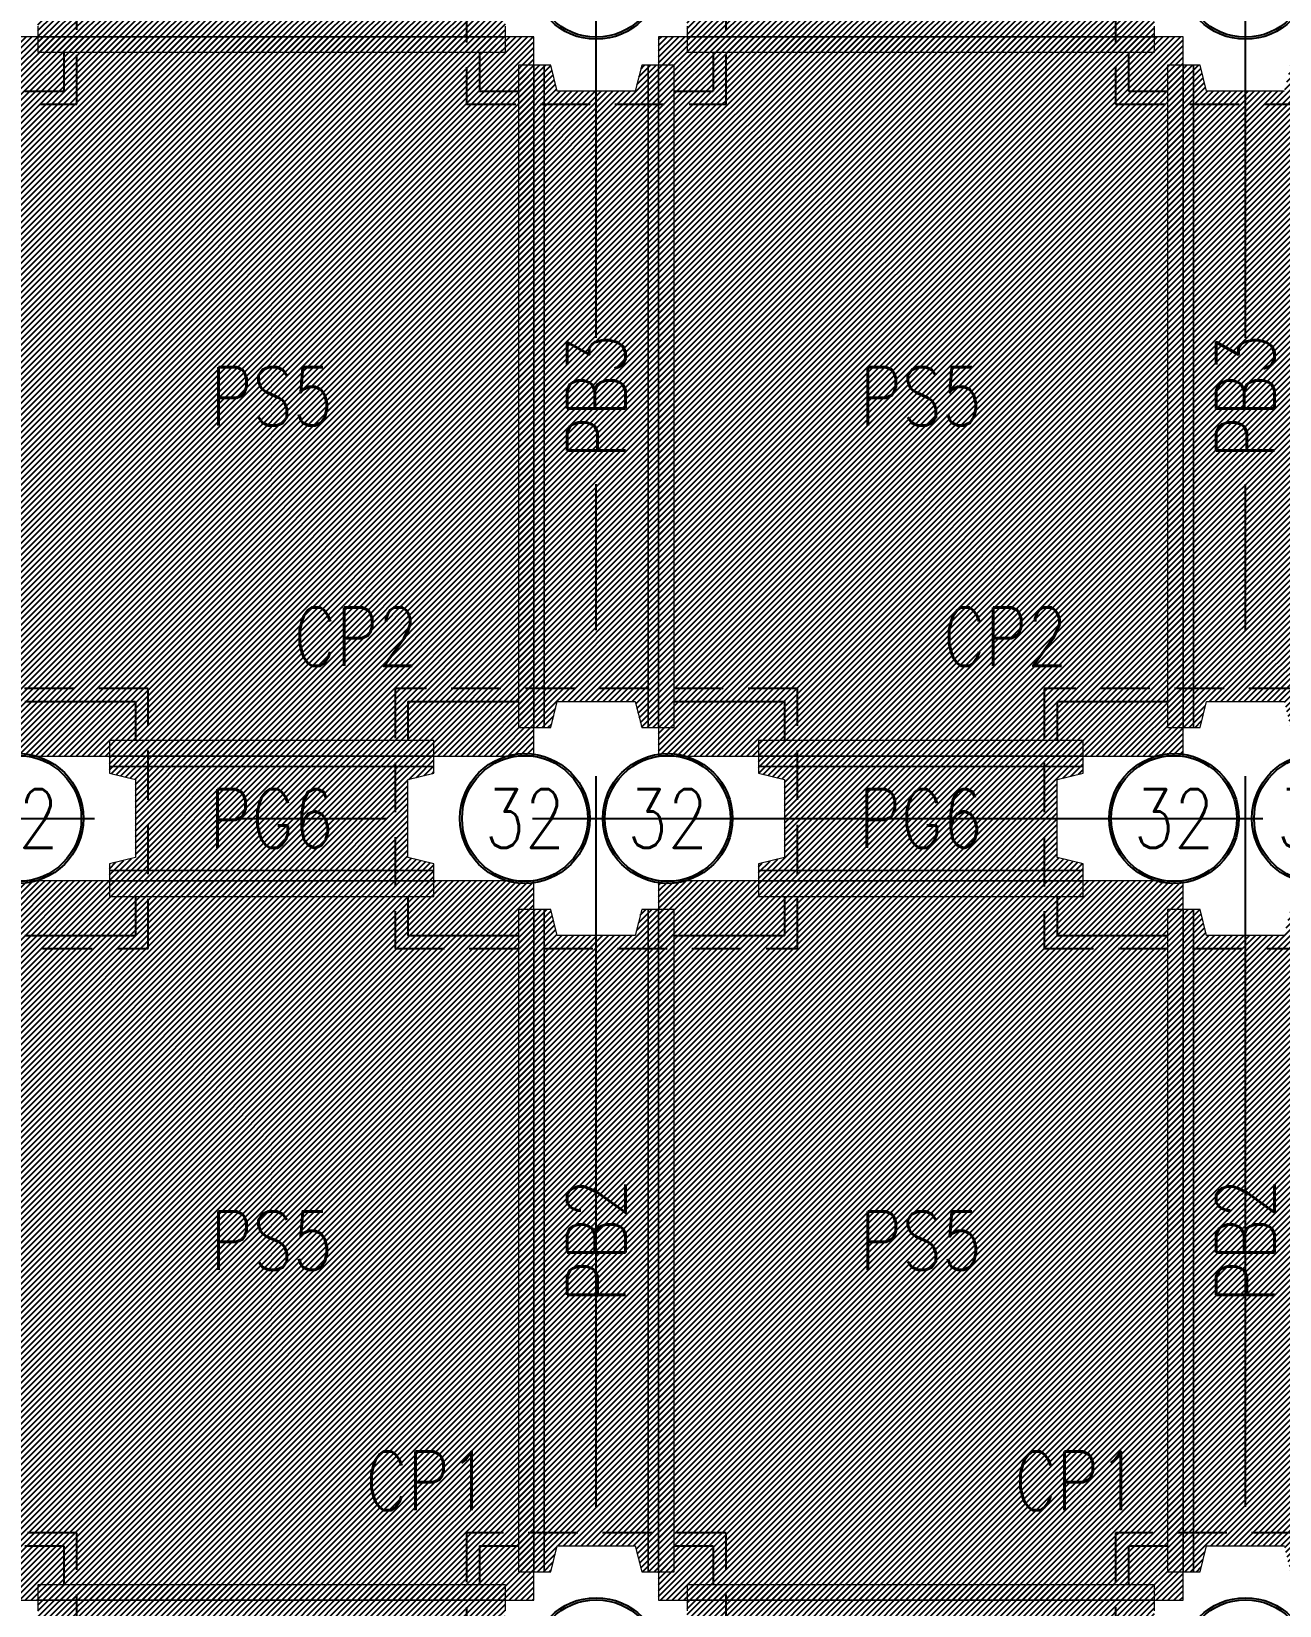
# Model space of a CAD drawing. Extents: x -4754 to 9942, y -22015 to 3942.
# Drawn here: x 2156 to 3117, y -19141 to -17929 of the extents above; entities that cross this region are included whole.
import ezdxf
from ezdxf.enums import TextEntityAlignment as Align

# ---------------------------------------------------------------- set-up
doc = ezdxf.new("R2010")
doc.units = 0
doc.header["$LTSCALE"] = 3
doc.linetypes.add('CENTER', pattern=[2, 1.25, -0.25, 0.25, -0.25])
doc.linetypes.add('DASHED', pattern=[19.05, 12.7, -6.35])
doc.layers.get('0').update_dxf_attribs({"linetype": 'CONTINUOUS'})
doc.layers.add('HB_0', color=7, linetype='CONTINUOUS', transparency=0.5)
doc.layers.add('預鑄版_HATCH', color=253, linetype='CONTINUOUS', transparency=0.1)
for name, color, linetype in [('基椿', 1, 'CONTINUOUS'), ('場鑄梁', 4, 'CONTINUOUS'), ('場鑄梁_虛線', 4, 'CONTINUOUS'), ('底圖', 7, 'CONTINUOUS'), ('預鑄梁', 7, 'CONTINUOUS'), ('預鑄梁_HATCH', 253, 'CONTINUOUS'), ('預鑄梁_TXT', 2, 'CONTINUOUS'), ('預鑄梁_外緣', 7, 'CONTINUOUS'), ('預鑄樁帽', 6, 'CONTINUOUS'), ('預鑄樁帽_TXT', 2, 'CONTINUOUS'), ('預鑄版', 7, 'CONTINUOUS'), ('預鑄版_TXT', 2, 'CONTINUOUS')]:
    doc.layers.add(name, color=color, linetype=linetype)
doc.styles.get("Standard").update_dxf_attribs({"font": 'ROMANS.shx', "width": 0.8, "bigfont": 'chineset.shx'})

# ---------------------------------------------------------------- blocks, each defined once
blk = doc.blocks.new('pile')
at = {"layer": 'HB_0', "linetype": 'Continuous'}
for radius in [50, 48.4]:
    blk.add_circle((0, 0), radius, dxfattribs=at)
at = {"color": 2, "width": 0.8}
blk.add_attdef('A', text='', height=45, dxfattribs=at).set_placement((0, 0), align=Align.MIDDLE_CENTER)

msp = doc.modelspace()

# ---------------------------------------------------------------- hatches: boundary and pattern name
at = {"layer": '預鑄梁_HATCH', "linetype": 'Continuous'}
h = msp.add_hatch(dxfattribs=at)
h.set_pattern_fill('ANSI31', color=256, style=0)
h.paths.add_polyline_path([(2160.844, -17944.682), (2520.844, -17944.682), (2520.844, -17944.682), (2520.844, -17932.682), (2520.844, -17924.682), (2520.844, -17919.682), (2500.844, -17914.682), (2500.844, -17854.682), (2520.844, -17849.682), (2520.844, -17844.682), (2520.844, -17836.682), (2520.844, -17824.682), (2520.844, -17824.682), (2160.844, -17824.682), (2160.844, -17824.682), (2160.844, -17836.682), (2160.844, -17844.682), (2160.844, -17849.682), (2180.844, -17854.682), (2180.844, -17914.682), (2160.844, -17919.682), (2160.844, -17924.682), (2160.844, -17932.682)], flags=17)
h = msp.add_hatch(dxfattribs=at)
h.set_pattern_fill('ANSI31', color=256, style=0)
h.paths.add_polyline_path([(2660.844, -17944.682), (3020.844, -17944.682), (3020.844, -17944.682), (3020.844, -17932.682), (3020.844, -17924.682), (3020.844, -17919.682), (3000.844, -17914.682), (3000.844, -17854.682), (3020.844, -17849.682), (3020.844, -17844.682), (3020.844, -17836.682), (3020.844, -17824.682), (3020.844, -17824.682), (2660.844, -17824.682), (2660.844, -17824.682), (2660.844, -17836.682), (2660.844, -17844.682), (2660.844, -17849.682), (2680.844, -17854.682), (2680.844, -17914.682), (2660.844, -17919.682), (2660.844, -17924.682), (2660.844, -17932.682)], flags=17)
h = msp.add_hatch(dxfattribs=at)
h.set_pattern_fill('ANSI31', color=256, style=0)
h.paths.add_polyline_path([(2530.844, -18464.682), (2542.844, -18464.682), (2550.844, -18464.682), (2555.844, -18464.682), (2560.844, -18444.682), (2620.844, -18444.682), (2625.844, -18464.682), (2630.844, -18464.682), (2638.844, -18464.682), (2650.844, -18464.682), (2650.844, -18464.682), (2650.844, -17954.682), (2650.844, -17954.682), (2638.844, -17954.682), (2630.844, -17954.682), (2625.844, -17954.682), (2620.844, -17974.682), (2560.844, -17974.682), (2555.844, -17954.682), (2550.844, -17954.682), (2542.844, -17954.682), (2530.844, -17954.682), (2530.844, -17954.682)], flags=17)
h = msp.add_hatch(dxfattribs=at)
h.set_pattern_fill('ANSI31', color=256, style=0)
h.paths.add_polyline_path([(3030.844, -18464.682), (3042.844, -18464.682), (3050.844, -18464.682), (3055.844, -18464.682), (3060.844, -18444.682), (3120.844, -18444.682), (3125.844, -18464.682), (3130.844, -18464.682), (3138.844, -18464.682), (3150.844, -18464.682), (3150.844, -18464.682), (3150.844, -17954.682), (3150.844, -17954.682), (3138.844, -17954.682), (3130.844, -17954.682), (3125.844, -17954.682), (3120.844, -17974.682), (3060.844, -17974.682), (3055.844, -17954.682), (3050.844, -17954.682), (3042.844, -17954.682), (3030.844, -17954.682), (3030.844, -17954.682)], flags=17)
h = msp.add_hatch(dxfattribs=at)
h.set_pattern_fill('ANSI31', color=256, style=0)
h.paths.add_polyline_path([(2215.844, -18594.682), (2465.844, -18594.682), (2465.844, -18594.682), (2465.844, -18582.682), (2465.844, -18574.682), (2465.844, -18569.682), (2445.844, -18564.682), (2445.844, -18504.682), (2465.844, -18499.682), (2465.844, -18494.682), (2465.844, -18486.682), (2465.844, -18474.682), (2465.844, -18474.682), (2215.844, -18474.682), (2215.844, -18474.682), (2215.844, -18486.682), (2215.844, -18494.682), (2215.844, -18499.682), (2235.844, -18504.682), (2235.844, -18564.682), (2215.844, -18569.682), (2215.844, -18574.682), (2215.844, -18582.682)], flags=17)
h = msp.add_hatch(dxfattribs=at)
h.set_pattern_fill('ANSI31', color=256, style=0)
h.paths.add_polyline_path([(2715.844, -18594.682), (2965.844, -18594.682), (2965.844, -18594.682), (2965.844, -18582.682), (2965.844, -18574.682), (2965.844, -18569.682), (2945.844, -18564.682), (2945.844, -18504.682), (2965.844, -18499.682), (2965.844, -18494.682), (2965.844, -18486.682), (2965.844, -18474.682), (2965.844, -18474.682), (2715.844, -18474.682), (2715.844, -18474.682), (2715.844, -18486.682), (2715.844, -18494.682), (2715.844, -18499.682), (2735.844, -18504.682), (2735.844, -18564.682), (2715.844, -18569.682), (2715.844, -18574.682), (2715.844, -18582.682)], flags=17)
h = msp.add_hatch(dxfattribs=at)
h.set_pattern_fill('ANSI31', color=256, style=0)
h.paths.add_polyline_path([(2530.844, -19114.682), (2542.844, -19114.682), (2550.844, -19114.682), (2555.844, -19114.682), (2560.844, -19094.682), (2620.844, -19094.682), (2625.844, -19114.682), (2630.844, -19114.682), (2638.844, -19114.682), (2650.844, -19114.682), (2650.844, -19114.682), (2650.844, -18604.682), (2650.844, -18604.682), (2638.844, -18604.682), (2630.844, -18604.682), (2625.844, -18604.682), (2620.844, -18624.682), (2560.844, -18624.682), (2555.844, -18604.682), (2550.844, -18604.682), (2542.844, -18604.682), (2530.844, -18604.682), (2530.844, -18604.682)], flags=17)
h = msp.add_hatch(dxfattribs=at)
h.set_pattern_fill('ANSI31', color=256, style=0)
h.paths.add_polyline_path([(3030.844, -19114.682), (3042.844, -19114.682), (3050.844, -19114.682), (3055.844, -19114.682), (3060.844, -19094.682), (3120.844, -19094.682), (3125.844, -19114.682), (3130.844, -19114.682), (3138.844, -19114.682), (3150.844, -19114.682), (3150.844, -19114.682), (3150.844, -18604.682), (3150.844, -18604.682), (3138.844, -18604.682), (3130.844, -18604.682), (3125.844, -18604.682), (3120.844, -18624.682), (3060.844, -18624.682), (3055.844, -18604.682), (3050.844, -18604.682), (3042.844, -18604.682), (3030.844, -18604.682), (3030.844, -18604.682)], flags=17)
h = msp.add_hatch(dxfattribs=at)
h.set_pattern_fill('ANSI31', color=256, style=0)
h.paths.add_polyline_path([(2160.844, -19244.682), (2520.844, -19244.682), (2520.844, -19244.682), (2520.844, -19232.682), (2520.844, -19224.682), (2520.844, -19219.682), (2500.844, -19214.682), (2500.844, -19154.682), (2520.844, -19149.682), (2520.844, -19144.682), (2520.844, -19136.682), (2520.844, -19124.682), (2520.844, -19124.682), (2160.844, -19124.682), (2160.844, -19124.682), (2160.844, -19136.682), (2160.844, -19144.682), (2160.844, -19149.682), (2180.844, -19154.682), (2180.844, -19214.682), (2160.844, -19219.682), (2160.844, -19224.682), (2160.844, -19232.682)], flags=17)
h = msp.add_hatch(dxfattribs=at)
h.set_pattern_fill('ANSI31', color=256, style=0)
h.paths.add_polyline_path([(2660.844, -19244.682), (3020.844, -19244.682), (3020.844, -19244.682), (3020.844, -19232.682), (3020.844, -19224.682), (3020.844, -19219.682), (3000.844, -19214.682), (3000.844, -19154.682), (3020.844, -19149.682), (3020.844, -19144.682), (3020.844, -19136.682), (3020.844, -19124.682), (3020.844, -19124.682), (2660.844, -19124.682), (2660.844, -19124.682), (2660.844, -19136.682), (2660.844, -19144.682), (2660.844, -19149.682), (2680.844, -19154.682), (2680.844, -19214.682), (2660.844, -19219.682), (2660.844, -19224.682), (2660.844, -19232.682)], flags=17)
at = {"layer": '預鑄版_HATCH', "linetype": 'Continuous'}
h = msp.add_hatch(dxfattribs=at)
h.set_pattern_fill('ANSI31', color=256, style=0)
h.paths.add_polyline_path([(2138.844, -18486.682), (2542.844, -18486.682), (2542.844, -17932.682), (2138.844, -17932.682)], flags=17)
h = msp.add_hatch(dxfattribs=at)
h.set_pattern_fill('ANSI31', color=256, style=0)
h.paths.add_polyline_path([(2638.844, -18486.682), (3042.844, -18486.682), (3042.844, -17932.682), (2638.844, -17932.682)], flags=17)
h = msp.add_hatch(dxfattribs=at)
h.set_pattern_fill('ANSI31', color=256, style=0)
h.paths.add_polyline_path([(2138.844, -19136.682), (2542.844, -19136.682), (2542.844, -18582.682), (2138.844, -18582.682)], flags=17)
h = msp.add_hatch(dxfattribs=at)
h.set_pattern_fill('ANSI31', color=256, style=0)
h.paths.add_polyline_path([(2638.844, -19136.682), (3042.844, -19136.682), (3042.844, -18582.682), (2638.844, -18582.682)], flags=17)

# ---------------------------------------------------------------- linework, layer by layer
at = {"layer": '場鑄梁', "color": 4, "linetype": 'Continuous'}
for points in [[(2180.844, -17944.682), (2180.844, -17974.682)], [(2500.844, -17944.682), (2500.844, -17974.682)], [(2680.844, -17944.682), (2680.844, -17974.682)], [(3000.844, -17944.682), (3000.844, -17974.682)], [(2150.844, -17974.682), (2180.844, -17974.682)], [(2500.844, -17974.682), (2530.844, -17974.682)], [(2650.844, -17974.682), (2680.844, -17974.682)], [(3000.844, -17974.682), (3030.844, -17974.682)], [(2150.844, -18444.682), (2235.844, -18444.682)], [(2235.844, -18444.682), (2235.844, -18474.682)], [(2445.844, -18444.682), (2445.844, -18474.682)], [(2445.844, -18444.682), (2530.844, -18444.682)], [(2650.844, -18444.682), (2735.844, -18444.682)], [(2735.844, -18444.682), (2735.844, -18474.682)], [(2945.844, -18444.682), (2945.844, -18474.682)], [(2945.844, -18444.682), (3030.844, -18444.682)], [(2235.844, -18594.682), (2235.844, -18624.682)], [(2445.844, -18594.682), (2445.844, -18624.682)], [(2735.844, -18594.682), (2735.844, -18624.682)], [(2945.844, -18594.682), (2945.844, -18624.682)], [(2150.844, -18624.682), (2235.844, -18624.682)], [(2445.844, -18624.682), (2530.844, -18624.682)], [(2650.844, -18624.682), (2735.844, -18624.682)], [(2945.844, -18624.682), (3030.844, -18624.682)], [(2150.844, -19094.682), (2180.844, -19094.682)], [(2180.844, -19094.682), (2180.844, -19124.682)], [(2500.844, -19094.682), (2500.844, -19124.682)], [(2500.844, -19094.682), (2530.844, -19094.682)], [(2650.844, -19094.682), (2680.844, -19094.682)], [(2680.844, -19094.682), (2680.844, -19124.682)], [(3000.844, -19094.682), (3000.844, -19124.682)], [(3000.844, -19094.682), (3030.844, -19094.682)]]:
    msp.add_lwpolyline(points, dxfattribs=at)
at = {"layer": '場鑄梁_虛線', "color": 4, "linetype": 'Continuous'}
for points in [[(2180.844, -17944.682), (2180.844, -17974.682)], [(2500.844, -17944.682), (2500.844, -17974.682)], [(2680.844, -17944.682), (2680.844, -17974.682)], [(3000.844, -17944.682), (3000.844, -17974.682)], [(2150.844, -17974.682), (2180.844, -17974.682)], [(2500.844, -17974.682), (2530.844, -17974.682)], [(2650.844, -17974.682), (2680.844, -17974.682)], [(3000.844, -17974.682), (3030.844, -17974.682)], [(2150.844, -18444.682), (2235.844, -18444.682)], [(2235.844, -18444.682), (2235.844, -18474.682)], [(2445.844, -18444.682), (2445.844, -18474.682)], [(2445.844, -18444.682), (2530.844, -18444.682)], [(2650.844, -18444.682), (2735.844, -18444.682)], [(2735.844, -18444.682), (2735.844, -18474.682)], [(2945.844, -18444.682), (2945.844, -18474.682)], [(2945.844, -18444.682), (3030.844, -18444.682)], [(2235.844, -18594.682), (2235.844, -18624.682)], [(2445.844, -18594.682), (2445.844, -18624.682)], [(2735.844, -18594.682), (2735.844, -18624.682)], [(2945.844, -18594.682), (2945.844, -18624.682)], [(2150.844, -18624.682), (2235.844, -18624.682)], [(2445.844, -18624.682), (2530.844, -18624.682)], [(2650.844, -18624.682), (2735.844, -18624.682)], [(2945.844, -18624.682), (3030.844, -18624.682)], [(2150.844, -19094.682), (2180.844, -19094.682)], [(2180.844, -19094.682), (2180.844, -19124.682)], [(2500.844, -19094.682), (2500.844, -19124.682)], [(2500.844, -19094.682), (2530.844, -19094.682)], [(2650.844, -19094.682), (2680.844, -19094.682)], [(2680.844, -19094.682), (2680.844, -19124.682)], [(3000.844, -19094.682), (3000.844, -19124.682)], [(3000.844, -19094.682), (3030.844, -19094.682)]]:
    msp.add_lwpolyline(points, dxfattribs=at)
at = {"layer": '底圖', "color": 252, "linetype": 'CENTER', "ltscale": 150}
for points in [[(2590.844, -19964.682), (2590.844, -16984.682)], [(3090.844, -19964.682), (3090.844, -16984.682)], [(-158.156, -18534.682), (4339.844, -18534.682)]]:
    msp.add_lwpolyline(points, dxfattribs=at)
at = {"layer": '預鑄梁', "lineweight": 5}
for p, q in [((2160.844, -17924.682, 94), (2160.844, -17932.682, 110)), ((2520.844, -17932.682, 110), (2520.844, -17924.682, 94)), ((2660.844, -17924.682, 94), (2660.844, -17932.682, 110)), ((3020.844, -17932.682, 110), (3020.844, -17924.682, 94)), ((2160.844, -17932.682, 110), (2180.844, -17932.682, 110)), ((2180.844, -17932.682, 110), (2160.844, -17932.682, 110)), ((2160.844, -17932.682, 110), (2160.844, -17944.682, 110)), ((2500.844, -17932.682, 110), (2180.844, -17932.682, 110)), ((2180.844, -17932.682, 110), (2500.844, -17932.682, 110)), ((2500.844, -17932.682, 110), (2520.844, -17932.682, 110)), ((2520.844, -17932.682, 110), (2500.844, -17932.682, 110)), ((2520.844, -17944.682, 110), (2520.844, -17932.682, 110)), ((2660.844, -17932.682, 110), (2680.844, -17932.682, 110)), ((2680.844, -17932.682, 110), (2660.844, -17932.682, 110)), ((2660.844, -17932.682, 110), (2660.844, -17944.682, 110)), ((3000.844, -17932.682, 110), (2680.844, -17932.682, 110)), ((2680.844, -17932.682, 110), (3000.844, -17932.682, 110)), ((3000.844, -17932.682, 110), (3020.844, -17932.682, 110)), ((3020.844, -17932.682, 110), (3000.844, -17932.682, 110)), ((3020.844, -17944.682, 110), (3020.844, -17932.682, 110)), ((2160.844, -17944.682, 110), (2180.844, -17944.682, 110)), ((2180.844, -17944.682, 110), (2500.844, -17944.682, 110)), ((2500.844, -17944.682, 110), (2520.844, -17944.682, 110)), ((2660.844, -17944.682, 110), (2680.844, -17944.682, 110)), ((2680.844, -17944.682, 110), (3000.844, -17944.682, 110)), ((3000.844, -17944.682, 110), (3020.844, -17944.682, 110)), ((2542.844, -17954.682, 110), (2530.844, -17954.682, 110)), ((2530.844, -17954.682, 110), (2530.844, -17974.682, 110)), ((2550.844, -17954.682, 94), (2542.844, -17954.682, 110)), ((2542.844, -17954.682, 110), (2542.844, -17974.682, 110)), ((2542.844, -17974.682, 110), (2542.844, -17954.682, 110)), ((2555.844, -17954.682, 94), (2550.844, -17954.682, 94)), ((2550.844, -17954.682, 94), (2550.844, -17974.682, 94)), ((2550.844, -17974.682, 94), (2550.844, -17954.682, 94)), ((2560.844, -17974.682, 94), (2555.844, -17954.682, 94)), ((2625.844, -17954.682, 94), (2620.844, -17974.682, 94)), ((2630.844, -17954.682, 94), (2625.844, -17954.682, 94)), ((2630.844, -17974.682, 94), (2630.844, -17954.682, 94)), ((2630.844, -17954.682, 94), (2630.844, -17974.682, 94)), ((2638.844, -17954.682, 110), (2630.844, -17954.682, 94)), ((2638.844, -17974.682, 110), (2638.844, -17954.682, 110)), ((2638.844, -17954.682, 110), (2638.844, -17974.682, 110)), ((2650.844, -17954.682, 110), (2638.844, -17954.682, 110)), ((2650.844, -17974.682, 110), (2650.844, -17954.682, 110)), ((3042.844, -17954.682, 110), (3030.844, -17954.682, 110)), ((3030.844, -17954.682, 110), (3030.844, -17974.682, 110)), ((3050.844, -17954.682, 94), (3042.844, -17954.682, 110)), ((3042.844, -17954.682, 110), (3042.844, -17974.682, 110)), ((3042.844, -17974.682, 110), (3042.844, -17954.682, 110)), ((3055.844, -17954.682, 94), (3050.844, -17954.682, 94)), ((3050.844, -17954.682, 94), (3050.844, -17974.682, 94)), ((3050.844, -17974.682, 94), (3050.844, -17954.682, 94)), ((3060.844, -17974.682, 94), (3055.844, -17954.682, 94)), ((2530.844, -17974.682, 110), (2530.844, -18444.682, 110)), ((2542.844, -17974.682, 110), (2542.844, -18444.682, 110)), ((2542.844, -18444.682, 110), (2542.844, -17974.682, 110)), ((2550.844, -18444.682, 94), (2550.844, -17974.682, 94)), ((2550.844, -17974.682, 94), (2550.844, -18444.682, 94)), ((2620.844, -17974.682, 94), (2560.844, -17974.682, 94)), ((2630.844, -17974.682, 94), (2630.844, -18444.682, 94)), ((2630.844, -18444.682, 94), (2630.844, -17974.682, 94)), ((2638.844, -17974.682, 110), (2638.844, -18444.682, 110)), ((2638.844, -18444.682, 110), (2638.844, -17974.682, 110)), ((2650.844, -18444.682, 110), (2650.844, -17974.682, 110)), ((3030.844, -17974.682, 110), (3030.844, -18444.682, 110)), ((3042.844, -17974.682, 110), (3042.844, -18444.682, 110)), ((3042.844, -18444.682, 110), (3042.844, -17974.682, 110)), ((3050.844, -18444.682, 94), (3050.844, -17974.682, 94)), ((3050.844, -17974.682, 94), (3050.844, -18444.682, 94)), ((3120.844, -17974.682, 94), (3060.844, -17974.682, 94)), ((2530.844, -18444.682, 110), (2530.844, -18464.682, 110)), ((2542.844, -18444.682, 110), (2542.844, -18464.682, 110)), ((2542.844, -18464.682, 110), (2542.844, -18444.682, 110)), ((2550.844, -18444.682, 94), (2550.844, -18464.682, 94)), ((2550.844, -18464.682, 94), (2550.844, -18444.682, 94)), ((2555.844, -18464.682, 94), (2560.844, -18444.682, 94)), ((2560.844, -18444.682, 94), (2620.844, -18444.682, 94)), ((2620.844, -18444.682, 94), (2625.844, -18464.682, 94)), ((2630.844, -18464.682, 94), (2630.844, -18444.682, 94)), ((2630.844, -18444.682, 94), (2630.844, -18464.682, 94)), ((2638.844, -18464.682, 110), (2638.844, -18444.682, 110)), ((2638.844, -18444.682, 110), (2638.844, -18464.682, 110)), ((2650.844, -18464.682, 110), (2650.844, -18444.682, 110)), ((3030.844, -18444.682, 110), (3030.844, -18464.682, 110)), ((3042.844, -18444.682, 110), (3042.844, -18464.682, 110)), ((3042.844, -18464.682, 110), (3042.844, -18444.682, 110)), ((3050.844, -18444.682, 94), (3050.844, -18464.682, 94)), ((3050.844, -18464.682, 94), (3050.844, -18444.682, 94)), ((3055.844, -18464.682, 94), (3060.844, -18444.682, 94)), ((3060.844, -18444.682, 94), (3120.844, -18444.682, 94)), ((2530.844, -18464.682, 110), (2542.844, -18464.682, 110)), ((2542.844, -18464.682, 110), (2550.844, -18464.682, 94)), ((2550.844, -18464.682, 94), (2555.844, -18464.682, 94)), ((2625.844, -18464.682, 94), (2630.844, -18464.682, 94)), ((2630.844, -18464.682, 94), (2638.844, -18464.682, 110)), ((2638.844, -18464.682, 110), (2650.844, -18464.682, 110)), ((3030.844, -18464.682, 110), (3042.844, -18464.682, 110)), ((3042.844, -18464.682, 110), (3050.844, -18464.682, 94)), ((3050.844, -18464.682, 94), (3055.844, -18464.682, 94)), ((2235.844, -18474.682, 110), (2215.844, -18474.682, 110)), ((2215.844, -18474.682, 110), (2215.844, -18486.682, 110)), ((2445.844, -18474.682, 110), (2235.844, -18474.682, 110)), ((2465.844, -18474.682, 110), (2445.844, -18474.682, 110)), ((2465.844, -18486.682, 110), (2465.844, -18474.682, 110)), ((2735.844, -18474.682, 110), (2715.844, -18474.682, 110)), ((2715.844, -18474.682, 110), (2715.844, -18486.682, 110)), ((2945.844, -18474.682, 110), (2735.844, -18474.682, 110)), ((2965.844, -18474.682, 110), (2945.844, -18474.682, 110)), ((2965.844, -18486.682, 110), (2965.844, -18474.682, 110)), ((2235.844, -18486.682, 110), (2215.844, -18486.682, 110)), ((2215.844, -18486.682, 110), (2215.844, -18494.682, 97)), ((2215.844, -18486.682, 110), (2235.844, -18486.682, 110)), ((2235.844, -18494.682, 97), (2215.844, -18494.682, 97)), ((2215.844, -18494.682, 97), (2215.844, -18499.682, 97)), ((2215.844, -18494.682, 97), (2235.844, -18494.682, 97)), ((2445.844, -18486.682, 110), (2235.844, -18486.682, 110)), ((2235.844, -18486.682, 110), (2445.844, -18486.682, 110)), ((2235.844, -18494.682, 97), (2445.844, -18494.682, 97)), ((2445.844, -18494.682, 97), (2235.844, -18494.682, 97)), ((2465.844, -18486.682, 110), (2445.844, -18486.682, 110)), ((2445.844, -18486.682, 110), (2465.844, -18486.682, 110)), ((2465.844, -18494.682, 97), (2445.844, -18494.682, 97)), ((2445.844, -18494.682, 97), (2465.844, -18494.682, 97)), ((2465.844, -18494.682, 97), (2465.844, -18486.682, 110)), ((2465.844, -18499.682, 97), (2465.844, -18494.682, 97)), ((2735.844, -18486.682, 110), (2715.844, -18486.682, 110)), ((2715.844, -18486.682, 110), (2715.844, -18494.682, 97)), ((2715.844, -18486.682, 110), (2735.844, -18486.682, 110)), ((2735.844, -18494.682, 97), (2715.844, -18494.682, 97)), ((2715.844, -18494.682, 97), (2715.844, -18499.682, 97)), ((2715.844, -18494.682, 97), (2735.844, -18494.682, 97)), ((2945.844, -18486.682, 110), (2735.844, -18486.682, 110)), ((2735.844, -18486.682, 110), (2945.844, -18486.682, 110)), ((2735.844, -18494.682, 97), (2945.844, -18494.682, 97)), ((2945.844, -18494.682, 97), (2735.844, -18494.682, 97)), ((2965.844, -18486.682, 110), (2945.844, -18486.682, 110)), ((2945.844, -18486.682, 110), (2965.844, -18486.682, 110)), ((2965.844, -18494.682, 97), (2945.844, -18494.682, 97)), ((2945.844, -18494.682, 97), (2965.844, -18494.682, 97)), ((2965.844, -18494.682, 97), (2965.844, -18486.682, 110)), ((2965.844, -18499.682, 97), (2965.844, -18494.682, 97)), ((2215.844, -18499.682, 97), (2235.844, -18504.682, 97)), ((2235.844, -18504.682, 97), (2235.844, -18564.682, 97)), ((2445.844, -18504.682, 97), (2465.844, -18499.682, 97)), ((2445.844, -18564.682, 97), (2445.844, -18504.682, 97)), ((2715.844, -18499.682, 97), (2735.844, -18504.682, 97)), ((2735.844, -18504.682, 97), (2735.844, -18564.682, 97)), ((2945.844, -18504.682, 97), (2965.844, -18499.682, 97)), ((2945.844, -18564.682, 97), (2945.844, -18504.682, 97)), ((2235.844, -18564.682, 97), (2215.844, -18569.682, 97)), ((2465.844, -18569.682, 97), (2445.844, -18564.682, 97)), ((2735.844, -18564.682, 97), (2715.844, -18569.682, 97)), ((2965.844, -18569.682, 97), (2945.844, -18564.682, 97)), ((2215.844, -18569.682, 97), (2215.844, -18574.682, 97)), ((2215.844, -18574.682, 97), (2235.844, -18574.682, 97)), ((2235.844, -18574.682, 97), (2215.844, -18574.682, 97)), ((2215.844, -18574.682, 97), (2215.844, -18582.682, 113)), ((2445.844, -18574.682, 97), (2235.844, -18574.682, 97)), ((2235.844, -18574.682, 97), (2445.844, -18574.682, 97)), ((2445.844, -18574.682, 97), (2465.844, -18574.682, 97)), ((2465.844, -18574.682, 97), (2445.844, -18574.682, 97)), ((2465.844, -18574.682, 97), (2465.844, -18569.682, 97)), ((2465.844, -18582.682, 113), (2465.844, -18574.682, 97)), ((2715.844, -18569.682, 97), (2715.844, -18574.682, 97)), ((2715.844, -18574.682, 97), (2735.844, -18574.682, 97)), ((2735.844, -18574.682, 97), (2715.844, -18574.682, 97)), ((2715.844, -18574.682, 97), (2715.844, -18582.682, 113)), ((2945.844, -18574.682, 97), (2735.844, -18574.682, 97)), ((2735.844, -18574.682, 97), (2945.844, -18574.682, 97)), ((2945.844, -18574.682, 97), (2965.844, -18574.682, 97)), ((2965.844, -18574.682, 97), (2945.844, -18574.682, 97)), ((2965.844, -18574.682, 97), (2965.844, -18569.682, 97)), ((2965.844, -18582.682, 113), (2965.844, -18574.682, 97)), ((2215.844, -18582.682, 113), (2235.844, -18582.682, 113)), ((2235.844, -18582.682, 113), (2215.844, -18582.682, 113)), ((2215.844, -18582.682, 113), (2215.844, -18594.682, 113)), ((2445.844, -18582.682, 113), (2235.844, -18582.682, 113)), ((2235.844, -18582.682, 113), (2445.844, -18582.682, 113)), ((2445.844, -18582.682, 113), (2465.844, -18582.682, 113)), ((2465.844, -18582.682, 113), (2445.844, -18582.682, 113)), ((2465.844, -18594.682, 113), (2465.844, -18582.682, 113)), ((2715.844, -18582.682, 113), (2735.844, -18582.682, 113)), ((2735.844, -18582.682, 113), (2715.844, -18582.682, 113)), ((2715.844, -18582.682, 113), (2715.844, -18594.682, 113)), ((2945.844, -18582.682, 113), (2735.844, -18582.682, 113)), ((2735.844, -18582.682, 113), (2945.844, -18582.682, 113)), ((2945.844, -18582.682, 113), (2965.844, -18582.682, 113)), ((2965.844, -18582.682, 113), (2945.844, -18582.682, 113)), ((2965.844, -18594.682, 113), (2965.844, -18582.682, 113)), ((2215.844, -18594.682, 113), (2235.844, -18594.682, 113)), ((2235.844, -18594.682, 113), (2445.844, -18594.682, 113)), ((2445.844, -18594.682, 113), (2465.844, -18594.682, 113)), ((2715.844, -18594.682, 113), (2735.844, -18594.682, 113)), ((2735.844, -18594.682, 113), (2945.844, -18594.682, 113)), ((2945.844, -18594.682, 113), (2965.844, -18594.682, 113)), ((2542.844, -18604.682, 113), (2530.844, -18604.682, 113)), ((2530.844, -18604.682, 113), (2530.844, -18624.682, 113)), ((2550.844, -18604.682, 97), (2542.844, -18604.682, 113)), ((2542.844, -18604.682, 113), (2542.844, -18624.682, 113)), ((2542.844, -18624.682, 113), (2542.844, -18604.682, 113)), ((2555.844, -18604.682, 97), (2550.844, -18604.682, 97)), ((2550.844, -18604.682, 97), (2550.844, -18624.682, 97)), ((2550.844, -18624.682, 97), (2550.844, -18604.682, 97)), ((2560.844, -18624.682, 97), (2555.844, -18604.682, 97)), ((2625.844, -18604.682, 97), (2620.844, -18624.682, 97)), ((2630.844, -18604.682, 97), (2625.844, -18604.682, 97)), ((2630.844, -18624.682, 97), (2630.844, -18604.682, 97)), ((2630.844, -18604.682, 97), (2630.844, -18624.682, 97)), ((2638.844, -18604.682, 113), (2630.844, -18604.682, 97)), ((2638.844, -18624.682, 113), (2638.844, -18604.682, 113)), ((2638.844, -18604.682, 113), (2638.844, -18624.682, 113)), ((2650.844, -18604.682, 113), (2638.844, -18604.682, 113)), ((2650.844, -18624.682, 113), (2650.844, -18604.682, 113)), ((3042.844, -18604.682, 113), (3030.844, -18604.682, 113)), ((3030.844, -18604.682, 113), (3030.844, -18624.682, 113)), ((3050.844, -18604.682, 97), (3042.844, -18604.682, 113)), ((3042.844, -18604.682, 113), (3042.844, -18624.682, 113)), ((3042.844, -18624.682, 113), (3042.844, -18604.682, 113)), ((3055.844, -18604.682, 97), (3050.844, -18604.682, 97)), ((3050.844, -18604.682, 97), (3050.844, -18624.682, 97)), ((3050.844, -18624.682, 97), (3050.844, -18604.682, 97)), ((3060.844, -18624.682, 97), (3055.844, -18604.682, 97)), ((2530.844, -18624.682, 113), (2530.844, -19094.682, 113)), ((2542.844, -18624.682, 113), (2542.844, -19094.682, 113)), ((2542.844, -19094.682, 113), (2542.844, -18624.682, 113)), ((2550.844, -19094.682, 97), (2550.844, -18624.682, 97)), ((2550.844, -18624.682, 97), (2550.844, -19094.682, 97)), ((2620.844, -18624.682, 97), (2560.844, -18624.682, 97)), ((2630.844, -18624.682, 97), (2630.844, -19094.682, 97)), ((2630.844, -19094.682, 97), (2630.844, -18624.682, 97)), ((2638.844, -18624.682, 113), (2638.844, -19094.682, 113)), ((2638.844, -19094.682, 113), (2638.844, -18624.682, 113)), ((2650.844, -19094.682, 113), (2650.844, -18624.682, 113)), ((3030.844, -18624.682, 113), (3030.844, -19094.682, 113)), ((3042.844, -18624.682, 113), (3042.844, -19094.682, 113)), ((3042.844, -19094.682, 113), (3042.844, -18624.682, 113)), ((3050.844, -19094.682, 97), (3050.844, -18624.682, 97)), ((3050.844, -18624.682, 97), (3050.844, -19094.682, 97)), ((3120.844, -18624.682, 97), (3060.844, -18624.682, 97)), ((2530.844, -19094.682, 113), (2530.844, -19114.682, 113)), ((2542.844, -19094.682, 113), (2542.844, -19114.682, 113)), ((2542.844, -19114.682, 113), (2542.844, -19094.682, 113)), ((2550.844, -19094.682, 97), (2550.844, -19114.682, 97)), ((2550.844, -19114.682, 97), (2550.844, -19094.682, 97)), ((2555.844, -19114.682, 97), (2560.844, -19094.682, 97)), ((2560.844, -19094.682, 97), (2620.844, -19094.682, 97)), ((2620.844, -19094.682, 97), (2625.844, -19114.682, 97)), ((2630.844, -19114.682, 97), (2630.844, -19094.682, 97)), ((2630.844, -19094.682, 97), (2630.844, -19114.682, 97)), ((2638.844, -19114.682, 113), (2638.844, -19094.682, 113)), ((2638.844, -19094.682, 113), (2638.844, -19114.682, 113)), ((2650.844, -19114.682, 113), (2650.844, -19094.682, 113)), ((3030.844, -19094.682, 113), (3030.844, -19114.682, 113)), ((3042.844, -19094.682, 113), (3042.844, -19114.682, 113)), ((3042.844, -19114.682, 113), (3042.844, -19094.682, 113)), ((3050.844, -19094.682, 97), (3050.844, -19114.682, 97)), ((3050.844, -19114.682, 97), (3050.844, -19094.682, 97)), ((3055.844, -19114.682, 97), (3060.844, -19094.682, 97)), ((3060.844, -19094.682, 97), (3120.844, -19094.682, 97)), ((2180.844, -19124.682, 113), (2160.844, -19124.682, 113)), ((2160.844, -19124.682, 113), (2160.844, -19136.682, 113)), ((2500.844, -19124.682, 113), (2180.844, -19124.682, 113)), ((2520.844, -19124.682, 113), (2500.844, -19124.682, 113)), ((2520.844, -19136.682, 113), (2520.844, -19124.682, 113)), ((2530.844, -19114.682, 113), (2542.844, -19114.682, 113)), ((2542.844, -19114.682, 113), (2550.844, -19114.682, 97)), ((2550.844, -19114.682, 97), (2555.844, -19114.682, 97)), ((2625.844, -19114.682, 97), (2630.844, -19114.682, 97)), ((2630.844, -19114.682, 97), (2638.844, -19114.682, 113)), ((2638.844, -19114.682, 113), (2650.844, -19114.682, 113)), ((2680.844, -19124.682, 113), (2660.844, -19124.682, 113)), ((2660.844, -19124.682, 113), (2660.844, -19136.682, 113)), ((3000.844, -19124.682, 113), (2680.844, -19124.682, 113)), ((3020.844, -19124.682, 113), (3000.844, -19124.682, 113)), ((3020.844, -19136.682, 113), (3020.844, -19124.682, 113)), ((3030.844, -19114.682, 113), (3042.844, -19114.682, 113)), ((3042.844, -19114.682, 113), (3050.844, -19114.682, 97)), ((3050.844, -19114.682, 97), (3055.844, -19114.682, 97)), ((2180.844, -19136.682, 113), (2160.844, -19136.682, 113)), ((2160.844, -19136.682, 113), (2160.844, -19144.682, 100)), ((2160.844, -19136.682, 113), (2180.844, -19136.682, 113)), ((2500.844, -19136.682, 113), (2180.844, -19136.682, 113)), ((2180.844, -19136.682, 113), (2500.844, -19136.682, 113)), ((2520.844, -19136.682, 113), (2500.844, -19136.682, 113)), ((2500.844, -19136.682, 113), (2520.844, -19136.682, 113)), ((2520.844, -19144.682, 100), (2520.844, -19136.682, 113)), ((2680.844, -19136.682, 113), (2660.844, -19136.682, 113)), ((2660.844, -19136.682, 113), (2660.844, -19144.682, 100)), ((2660.844, -19136.682, 113), (2680.844, -19136.682, 113)), ((3000.844, -19136.682, 113), (2680.844, -19136.682, 113)), ((2680.844, -19136.682, 113), (3000.844, -19136.682, 113)), ((3020.844, -19136.682, 113), (3000.844, -19136.682, 113)), ((3000.844, -19136.682, 113), (3020.844, -19136.682, 113)), ((3020.844, -19144.682, 100), (3020.844, -19136.682, 113))]:
    msp.add_line(p, q, dxfattribs=at)
at = {"layer": '預鑄梁_外緣', "lineweight": 5}
for p, q in [((2160.844, -17924.682, 94), (2160.844, -17932.682, 110)), ((2520.844, -17932.682, 110), (2520.844, -17924.682, 94)), ((2660.844, -17924.682, 94), (2660.844, -17932.682, 110)), ((3020.844, -17932.682, 110), (3020.844, -17924.682, 94)), ((2160.844, -17932.682, 110), (2160.844, -17944.682, 110)), ((2520.844, -17944.682, 110), (2520.844, -17932.682, 110)), ((2660.844, -17932.682, 110), (2660.844, -17944.682, 110)), ((3020.844, -17944.682, 110), (3020.844, -17932.682, 110)), ((2160.844, -17944.682, 110), (2180.844, -17944.682, 110)), ((2180.844, -17944.682, 110), (2500.844, -17944.682, 110)), ((2500.844, -17944.682, 110), (2520.844, -17944.682, 110)), ((2660.844, -17944.682, 110), (2680.844, -17944.682, 110)), ((2680.844, -17944.682, 110), (3000.844, -17944.682, 110)), ((3000.844, -17944.682, 110), (3020.844, -17944.682, 110)), ((2542.844, -17954.682, 110), (2530.844, -17954.682, 110)), ((2530.844, -17954.682, 110), (2530.844, -17974.682, 110)), ((2550.844, -17954.682, 94), (2542.844, -17954.682, 110)), ((2555.844, -17954.682, 94), (2550.844, -17954.682, 94)), ((2560.844, -17974.682, 94), (2555.844, -17954.682, 94)), ((2625.844, -17954.682, 94), (2620.844, -17974.682, 94)), ((2630.844, -17954.682, 94), (2625.844, -17954.682, 94)), ((2638.844, -17954.682, 110), (2630.844, -17954.682, 94)), ((2650.844, -17954.682, 110), (2638.844, -17954.682, 110)), ((2650.844, -17974.682, 110), (2650.844, -17954.682, 110)), ((3042.844, -17954.682, 110), (3030.844, -17954.682, 110)), ((3030.844, -17954.682, 110), (3030.844, -17974.682, 110)), ((3050.844, -17954.682, 94), (3042.844, -17954.682, 110)), ((3055.844, -17954.682, 94), (3050.844, -17954.682, 94)), ((3060.844, -17974.682, 94), (3055.844, -17954.682, 94)), ((2530.844, -17974.682, 110), (2530.844, -18444.682, 110)), ((2620.844, -17974.682, 94), (2560.844, -17974.682, 94)), ((2650.844, -18444.682, 110), (2650.844, -17974.682, 110)), ((3030.844, -17974.682, 110), (3030.844, -18444.682, 110)), ((3120.844, -17974.682, 94), (3060.844, -17974.682, 94)), ((2530.844, -18444.682, 110), (2530.844, -18464.682, 110)), ((2555.844, -18464.682, 94), (2560.844, -18444.682, 94)), ((2560.844, -18444.682, 94), (2620.844, -18444.682, 94)), ((2620.844, -18444.682, 94), (2625.844, -18464.682, 94)), ((2650.844, -18464.682, 110), (2650.844, -18444.682, 110)), ((3030.844, -18444.682, 110), (3030.844, -18464.682, 110)), ((3055.844, -18464.682, 94), (3060.844, -18444.682, 94)), ((3060.844, -18444.682, 94), (3120.844, -18444.682, 94)), ((2530.844, -18464.682, 110), (2542.844, -18464.682, 110)), ((2542.844, -18464.682, 110), (2550.844, -18464.682, 94)), ((2550.844, -18464.682, 94), (2555.844, -18464.682, 94)), ((2625.844, -18464.682, 94), (2630.844, -18464.682, 94)), ((2630.844, -18464.682, 94), (2638.844, -18464.682, 110)), ((2638.844, -18464.682, 110), (2650.844, -18464.682, 110)), ((3030.844, -18464.682, 110), (3042.844, -18464.682, 110)), ((3042.844, -18464.682, 110), (3050.844, -18464.682, 94)), ((3050.844, -18464.682, 94), (3055.844, -18464.682, 94)), ((2235.844, -18474.682, 110), (2215.844, -18474.682, 110)), ((2215.844, -18474.682, 110), (2215.844, -18486.682, 110)), ((2445.844, -18474.682, 110), (2235.844, -18474.682, 110)), ((2465.844, -18474.682, 110), (2445.844, -18474.682, 110)), ((2465.844, -18486.682, 110), (2465.844, -18474.682, 110)), ((2735.844, -18474.682, 110), (2715.844, -18474.682, 110)), ((2715.844, -18474.682, 110), (2715.844, -18486.682, 110)), ((2945.844, -18474.682, 110), (2735.844, -18474.682, 110)), ((2965.844, -18474.682, 110), (2945.844, -18474.682, 110)), ((2965.844, -18486.682, 110), (2965.844, -18474.682, 110)), ((2215.844, -18486.682, 110), (2215.844, -18494.682, 97)), ((2215.844, -18494.682, 97), (2215.844, -18499.682, 97)), ((2465.844, -18494.682, 97), (2465.844, -18486.682, 110)), ((2465.844, -18499.682, 97), (2465.844, -18494.682, 97)), ((2715.844, -18486.682, 110), (2715.844, -18494.682, 97)), ((2715.844, -18494.682, 97), (2715.844, -18499.682, 97)), ((2965.844, -18494.682, 97), (2965.844, -18486.682, 110)), ((2965.844, -18499.682, 97), (2965.844, -18494.682, 97)), ((2215.844, -18499.682, 97), (2235.844, -18504.682, 97)), ((2235.844, -18504.682, 97), (2235.844, -18564.682, 97)), ((2445.844, -18504.682, 97), (2465.844, -18499.682, 97)), ((2445.844, -18564.682, 97), (2445.844, -18504.682, 97)), ((2715.844, -18499.682, 97), (2735.844, -18504.682, 97)), ((2735.844, -18504.682, 97), (2735.844, -18564.682, 97)), ((2945.844, -18504.682, 97), (2965.844, -18499.682, 97)), ((2945.844, -18564.682, 97), (2945.844, -18504.682, 97)), ((2235.844, -18564.682, 97), (2215.844, -18569.682, 97)), ((2465.844, -18569.682, 97), (2445.844, -18564.682, 97)), ((2735.844, -18564.682, 97), (2715.844, -18569.682, 97)), ((2965.844, -18569.682, 97), (2945.844, -18564.682, 97)), ((2215.844, -18569.682, 97), (2215.844, -18574.682, 97)), ((2215.844, -18574.682, 97), (2215.844, -18582.682, 113)), ((2465.844, -18574.682, 97), (2465.844, -18569.682, 97)), ((2465.844, -18582.682, 113), (2465.844, -18574.682, 97)), ((2715.844, -18569.682, 97), (2715.844, -18574.682, 97)), ((2715.844, -18574.682, 97), (2715.844, -18582.682, 113)), ((2965.844, -18574.682, 97), (2965.844, -18569.682, 97)), ((2965.844, -18582.682, 113), (2965.844, -18574.682, 97)), ((2215.844, -18582.682, 113), (2215.844, -18594.682, 113)), ((2465.844, -18594.682, 113), (2465.844, -18582.682, 113)), ((2715.844, -18582.682, 113), (2715.844, -18594.682, 113)), ((2965.844, -18594.682, 113), (2965.844, -18582.682, 113)), ((2215.844, -18594.682, 113), (2235.844, -18594.682, 113)), ((2235.844, -18594.682, 113), (2445.844, -18594.682, 113)), ((2445.844, -18594.682, 113), (2465.844, -18594.682, 113)), ((2715.844, -18594.682, 113), (2735.844, -18594.682, 113)), ((2735.844, -18594.682, 113), (2945.844, -18594.682, 113)), ((2945.844, -18594.682, 113), (2965.844, -18594.682, 113)), ((2542.844, -18604.682, 113), (2530.844, -18604.682, 113)), ((2530.844, -18604.682, 113), (2530.844, -18624.682, 113)), ((2550.844, -18604.682, 97), (2542.844, -18604.682, 113)), ((2555.844, -18604.682, 97), (2550.844, -18604.682, 97)), ((2560.844, -18624.682, 97), (2555.844, -18604.682, 97)), ((2625.844, -18604.682, 97), (2620.844, -18624.682, 97)), ((2630.844, -18604.682, 97), (2625.844, -18604.682, 97)), ((2638.844, -18604.682, 113), (2630.844, -18604.682, 97)), ((2650.844, -18604.682, 113), (2638.844, -18604.682, 113)), ((2650.844, -18624.682, 113), (2650.844, -18604.682, 113)), ((3042.844, -18604.682, 113), (3030.844, -18604.682, 113)), ((3030.844, -18604.682, 113), (3030.844, -18624.682, 113)), ((3050.844, -18604.682, 97), (3042.844, -18604.682, 113)), ((3055.844, -18604.682, 97), (3050.844, -18604.682, 97)), ((3060.844, -18624.682, 97), (3055.844, -18604.682, 97)), ((2530.844, -18624.682, 113), (2530.844, -19094.682, 113)), ((2620.844, -18624.682, 97), (2560.844, -18624.682, 97)), ((2650.844, -19094.682, 113), (2650.844, -18624.682, 113)), ((3030.844, -18624.682, 113), (3030.844, -19094.682, 113)), ((3120.844, -18624.682, 97), (3060.844, -18624.682, 97)), ((2530.844, -19094.682, 113), (2530.844, -19114.682, 113)), ((2555.844, -19114.682, 97), (2560.844, -19094.682, 97)), ((2560.844, -19094.682, 97), (2620.844, -19094.682, 97)), ((2620.844, -19094.682, 97), (2625.844, -19114.682, 97)), ((2650.844, -19114.682, 113), (2650.844, -19094.682, 113)), ((3030.844, -19094.682, 113), (3030.844, -19114.682, 113)), ((3055.844, -19114.682, 97), (3060.844, -19094.682, 97)), ((3060.844, -19094.682, 97), (3120.844, -19094.682, 97)), ((2180.844, -19124.682, 113), (2160.844, -19124.682, 113)), ((2160.844, -19124.682, 113), (2160.844, -19136.682, 113)), ((2500.844, -19124.682, 113), (2180.844, -19124.682, 113)), ((2520.844, -19124.682, 113), (2500.844, -19124.682, 113)), ((2520.844, -19136.682, 113), (2520.844, -19124.682, 113)), ((2530.844, -19114.682, 113), (2542.844, -19114.682, 113)), ((2542.844, -19114.682, 113), (2550.844, -19114.682, 97)), ((2550.844, -19114.682, 97), (2555.844, -19114.682, 97)), ((2625.844, -19114.682, 97), (2630.844, -19114.682, 97)), ((2630.844, -19114.682, 97), (2638.844, -19114.682, 113)), ((2638.844, -19114.682, 113), (2650.844, -19114.682, 113)), ((2680.844, -19124.682, 113), (2660.844, -19124.682, 113)), ((2660.844, -19124.682, 113), (2660.844, -19136.682, 113)), ((3000.844, -19124.682, 113), (2680.844, -19124.682, 113)), ((3020.844, -19124.682, 113), (3000.844, -19124.682, 113)), ((3020.844, -19136.682, 113), (3020.844, -19124.682, 113)), ((3030.844, -19114.682, 113), (3042.844, -19114.682, 113)), ((3042.844, -19114.682, 113), (3050.844, -19114.682, 97)), ((3050.844, -19114.682, 97), (3055.844, -19114.682, 97)), ((2160.844, -19136.682, 113), (2160.844, -19144.682, 100)), ((2520.844, -19144.682, 100), (2520.844, -19136.682, 113)), ((2660.844, -19136.682, 113), (2660.844, -19144.682, 100)), ((3020.844, -19144.682, 100), (3020.844, -19136.682, 113))]:
    msp.add_line(p, q, dxfattribs=at)
at = {"layer": '預鑄樁帽', "linetype": 'DASHED'}
for points in [[(1990.844, -17984.682), (2190.844, -17984.682), (2190.844, -17784.682), (1990.844, -17784.682), (1990.844, -17984.682)], [(2490.844, -17984.682), (2690.844, -17984.682), (2690.844, -17784.682), (2490.844, -17784.682), (2490.844, -17984.682)], [(2990.844, -17984.682), (3190.844, -17984.682), (3190.844, -17784.682), (2990.844, -17784.682), (2990.844, -17984.682)], [(1935.844, -18634.682), (2245.844, -18634.682), (2245.844, -18434.682), (1935.844, -18434.682), (1935.844, -18634.682)], [(2435.844, -18634.682), (2745.844, -18634.682), (2745.844, -18434.682), (2435.844, -18434.682), (2435.844, -18634.682)], [(2935.844, -18634.682), (3245.844, -18634.682), (3245.844, -18434.682), (2935.844, -18434.682), (2935.844, -18634.682)], [(1990.844, -19284.682), (2190.844, -19284.682), (2190.844, -19084.682), (1990.844, -19084.682), (1990.844, -19284.682)], [(2490.844, -19284.682), (2690.844, -19284.682), (2690.844, -19084.682), (2490.844, -19084.682), (2490.844, -19284.682)], [(2990.844, -19284.682), (3190.844, -19284.682), (3190.844, -19084.682), (2990.844, -19084.682), (2990.844, -19284.682)]]:
    msp.add_lwpolyline(points, dxfattribs=at)
at = {"layer": '預鑄版', "lineweight": 5}
for points in [[(2138.844, -18486.682, 110), (2542.844, -18486.682, 110), (2542.844, -17932.682, 110), (2138.844, -17932.682, 110), (2138.844, -18486.682, 110)], [(2638.844, -18486.682, 110), (3042.844, -18486.682, 110), (3042.844, -17932.682, 110), (2638.844, -17932.682, 110), (2638.844, -18486.682, 110)], [(2138.844, -19136.682, 113), (2542.844, -19136.682, 113), (2542.844, -18582.682, 113), (2138.844, -18582.682, 113), (2138.844, -19136.682, 113)], [(2638.844, -19136.682, 113), (3042.844, -19136.682, 113), (3042.844, -18582.682, 113), (2638.844, -18582.682, 113), (2638.844, -19136.682, 113)]]:
    msp.add_polyline3d(points, dxfattribs=at)

# ---------------------------------------------------------------- block references
at = {"layer": '基椿', "linetype": 'Continuous', "rotation": 360}
for p, values in [((2590.844, -17884.682), {'A': '14'}), ((3090.844, -17884.682), {'A': '14'}), ((2145.844, -18534.682), {'A': '32'}), ((2535.844, -18534.682), {'A': '32'}), ((2645.844, -18534.682), {'A': '32'}), ((3035.844, -18534.682), {'A': '32'}), ((3145.844, -18534.682), {'A': '32'}), ((2590.844, -19184.682), {'A': '14'}), ((3090.844, -19184.682), {'A': '14'})]:
    msp.add_blockref('pile', p, dxfattribs=at).add_auto_attribs(values)

# ---------------------------------------------------------------- texts
at = {"layer": '預鑄梁_TXT', "linetype": 'Continuous', "width": 0.8}
for s, p in [('PB3', (2590.844, -18209.682, 110)), ('PB3', (3090.844, -18209.682, 110)), ('PB2', (2590.844, -18859.682, 113)), ('PB2', (3090.844, -18859.682, 113))]:
    msp.add_text(s, height=45, rotation=90, dxfattribs=at).set_placement(p, align=Align.MIDDLE)
for p in [(2340.844, -18534.682, 113), (2840.844, -18534.682, 113)]:
    msp.add_text('PG6', height=45, dxfattribs=at).set_placement(p, align=Align.MIDDLE)
at = {"layer": '預鑄樁帽_TXT', "linetype": 'Continuous', "width": 0.8}
for s, p in [('CP2', (2405.844, -18394.682)), ('CP2', (2905.844, -18394.682)), ('CP1', (2460.844, -19044.682)), ('CP1', (2960.844, -19044.682))]:
    msp.add_text(s, height=45, dxfattribs=at).set_placement(p, align=Align.MIDDLE)
at = {"layer": '預鑄版_TXT', "linetype": 'Continuous', "width": 0.8}
for p in [(2340.844, -18209.682, 110), (2840.844, -18209.682, 110), (2340.844, -18859.682, 113), (2840.844, -18859.682, 113)]:
    msp.add_text('PS5', height=45, dxfattribs=at).set_placement(p, align=Align.MIDDLE)

doc.saveas('drawing.dxf')
